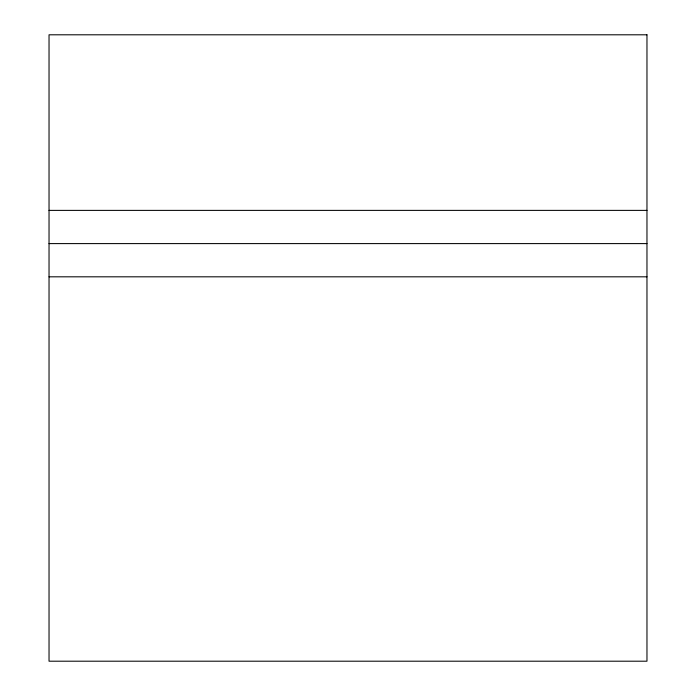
<?xml version="1.0" encoding="UTF-8"?>
<svg xmlns="http://www.w3.org/2000/svg" width="696" height="696" viewBox="0 0 696 696"><rect width="100%" height="100%" fill="white"/><g stroke="black" fill="none" stroke-linecap="round" stroke-linejoin="round"><path stroke-width="1.04" d="M49.033 210.392L646.967 210.383M49.033 243.6L646.967 243.6M49.042 276.817L646.967 276.817M646.967 34.8L49.033 34.8L49.033 661.2L646.967 661.2L646.967 34.8"/></g></svg>
